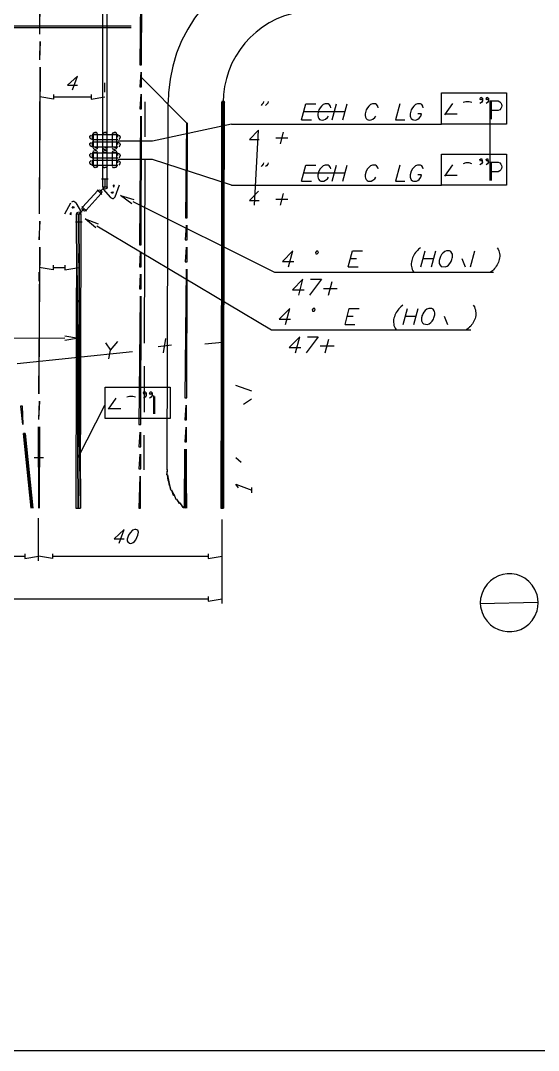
# Model space of a CAD drawing. Header units: feet. Extents: x 13 to 426, y 12 to 285.
# Drawn here: x 125.3 to 181.8, y 12.1 to 124.3 of the extents above; entities that cross this region are included whole.
import ezdxf

# ---------------------------------------------------------------- set-up
doc = ezdxf.new("R2010")
doc.units = ezdxf.units.FT
for name, color, linetype in [('AGUA', 1, 'CONTINUOUS'), ('AGUA_HIERRO', 5, 'CONTINUOUS'), ('EJE_VIA', 7, 'CONTINUOUS')]:
    doc.layers.add(name, color=color, linetype=linetype)

msp = doc.modelspace()

# ---------------------------------------------------------------- linework, layer by layer
at = {"layer": 'AGUA'}
for p, q in [((118.15, 123.68), (137.4, 123.68)), ((118.15, 123.53), (137.4, 123.53))]:
    msp.add_line(p, q, dxfattribs=at)
at = {"layer": 'AGUA_HIERRO'}
msp.add_line((130.17, 103.2), (130.82, 104.4), dxfattribs=at)
for points in [[(134.53, 107.02), (134.53, 106.17), (133.93, 105.58)], [(137.47, 104.32), (136.23, 105.22), (137.68, 104.77)], [(132.28, 103.77), (131.68, 103.17), (131.68, 102.33)], [(131.85, 71.15), (131.68, 103.17), (131.43, 103.17)], [(131.93, 103.17), (131.68, 103.17), (131.85, 71.15)], [(133.52, 101.68), (132.37, 102.67), (133.78, 102.12)]]:
    msp.add_lwpolyline(points, dxfattribs=at)
at = {"layer": 'EJE_VIA'}
for p, q in [((130.98, 116.72), (131.53, 118.22)), ((138.43, 118.15), (143.42, 113.13)), ((134.53, 116.47), (134.53, 117.47)), ((128.92, 115.97), (133.03, 115.97)), ((127.42, 114.48), (127.42, 115.47)), ((138.92, 111.62), (138.92, 115.4)), ((141.3, 75.33), (141.42, 115.38)), ((159.3, 113.45), (159.77, 115.2)), ((160.47, 113.45), (160.93, 115.2)), ((171.58, 114), (172.45, 115.25)), ((176.52, 106.85), (176.52, 115.52)), ((155.97, 113.45), (157.05, 113.45)), ((156.2, 114.37), (160.7, 114.37)), ((148.32, 113), (171.22, 113)), ((150.85, 104.17), (151.27, 112.33)), ((153.17, 111.48), (154.47, 111.48)), ((153.65, 110.83), (153.98, 112.12)), ((138.85, 89.12), (138.9, 109.12)), ((156.2, 107.7), (160.7, 107.7)), ((159.3, 106.78), (159.77, 108.53)), ((160.47, 106.78), (160.93, 108.53)), ((171.58, 107.33), (172.45, 108.57)), ((134.17, 107.02), (134.88, 107.02)), ((155.97, 106.78), (157.05, 106.78)), ((133.68, 105.83), (134.2, 105.32)), ((134.35, 105.9), (135.15, 104.98)), ((135.65, 105.08), (136.1, 106.37)), ((148.32, 106.33), (171.22, 106.33)), ((131.35, 104.4), (131.97, 103.38)), ((153.17, 104.8), (154.47, 104.8)), ((153.65, 104.17), (153.98, 105.45)), ((132.02, 104.02), (132.53, 103.52)), ((131.32, 102.33), (132.03, 102.33)), ((131.67, 97.88), (131.67, 98.88)), ((154.55, 97.43), (155.02, 99.18)), ((168.97, 97.43), (169.43, 99.18)), ((170.13, 97.43), (170.6, 99.18)), ((174.38, 97.43), (174.85, 99.18)), ((161.28, 98.35), (161.95, 98.35)), ((169.2, 98.35), (170.37, 98.35)), ((173.45, 98.35), (173.8, 97.43)), ((127.37, 95.9), (127.37, 96.88)), ((128.87, 97.38), (130.17, 97.38)), ((161.05, 97.43), (162.13, 97.43)), ((155.65, 94.35), (156.12, 96.1)), ((158.9, 94.35), (159.3, 95.85)), ((158.35, 95.1), (159.85, 95.1)), ((154.2, 91.17), (154.67, 92.92)), ((160.93, 92.08), (161.6, 92.08)), ((167.03, 91.17), (167.5, 92.92)), ((167.27, 92.08), (168.43, 92.08)), ((168.2, 91.17), (168.67, 92.92)), ((171.52, 92.08), (171.87, 91.17)), ((160.7, 91.17), (161.78, 91.17)), ((155.3, 88.08), (155.77, 89.83)), ((140.32, 88.77), (141.8, 88.93)), ((140.93, 88.08), (141.17, 89.62)), ((145.42, 89.05), (147.35, 89.25)), ((158, 88.83), (159.5, 88.83)), ((158.55, 88.08), (158.95, 89.58)), ((124.95, 86.92), (137.52, 88.23)), ((134.97, 87.43), (135.12, 88.37)), ((138.83, 81.62), (138.83, 86.62)), ((148.77, 84.55), (150.52, 83.92)), ((134.92, 81.92), (135.77, 83.15)), ((139.85, 81.43), (139.85, 83.43)), ((149.65, 82.48), (150.52, 83.05)), ((131.62, 76.68), (134.53, 82.38)), ((138.8, 75.33), (138.82, 79.12)), ((126.82, 76.67), (127.82, 76.67)), ((148.78, 76.68), (149.37, 76.18)), ((150.55, 72.83), (150.55, 73.42)), ((127.3, 65.43), (127.3, 70.05)), ((147.3, 60.77), (147.3, 69.93)), ((136.07, 67.33), (136.62, 68.83)), ((147.3, 62.03), (147.3, 66.43)), ((108.8, 65.93), (125.8, 65.93)), ((128.8, 65.93), (145.8, 65.93)), ((108.8, 61.27), (145.8, 61.27)), ((12.6, 12.08), (426.22, 12.08))]:
    msp.add_line(p, q, dxfattribs=at)
for points in [[(134.53, 106.17), (134.78, 106.17), (134.83, 186.42), (134.33, 186.42), (134.28, 106.17)], [(134.53, 106.17), (134.78, 106.17), (134.83, 186.42), (134.33, 186.42), (134.28, 106.17), (134.53, 106.17)], [(127.45, 122.8), (127.53, 137.92), (127.4, 122.8)], [(138.47, 133.47), (138.33, 119.45), (138.53, 119.45), (138.57, 133.47)], [(157.47, 131.35), (156.45, 131.32), (154.97, 131.16), (153.53, 130.87), (152.14, 130.45), (150.8, 129.92), (149.52, 129.26), (148.32, 128.51), (147.19, 127.64), (146.14, 126.69), (145.18, 125.65), (144.31, 124.52), (143.55, 123.32), (142.89, 122.05), (142.34, 120.71), (141.92, 119.32), (141.63, 117.88), (141.47, 116.4), (141.42, 115.38)], [(157.45, 125.35), (156.62, 125.32), (155.72, 125.2), (154.85, 125.01), (154.01, 124.75), (153.2, 124.41), (152.42, 124.01), (151.69, 123.54), (151.01, 123.01), (150.37, 122.43), (149.79, 121.8), (149.26, 121.11), (148.79, 120.39), (148.38, 119.62), (148.04, 118.81), (147.77, 117.97), (147.58, 117.1), (147.47, 116.2), (147.42, 115.38)], [(127.43, 120), (127.48, 122), (127.38, 120)], [(127.43, 120), (127.48, 122), (127.38, 120)], [(127.4, 103.2), (127.48, 119.2), (127.35, 103.2)], [(131.53, 118.22), (130.45, 117.22), (131.53, 117.22)], [(138.43, 118.65), (138.33, 117.05), (138.53, 117.05), (138.53, 118.65)], [(138.43, 118.65), (138.33, 117.05), (138.53, 117.05), (138.53, 118.65)], [(128.92, 116.22), (128.92, 115.72), (127.42, 115.97)], [(133.03, 116.22), (133.03, 115.72), (134.53, 115.97)], [(138.43, 116.25), (138.33, 114.65), (138.53, 114.65), (138.53, 116.25)], [(138.43, 116.25), (138.33, 114.65), (138.53, 114.65), (138.53, 116.25)], [(171.22, 113), (171.22, 116.4), (178.32, 116.4), (178.32, 113), (171.22, 113)], [(175.68, 115.72), (175.5, 115.62), (175.4, 115.72), (175.5, 115.92), (175.68, 115.82), (175.68, 115.53), (175.58, 115.33), (175.4, 115.25)], [(176.35, 115.72), (176.17, 115.62), (176.07, 115.72), (176.17, 115.92), (176.35, 115.82), (176.35, 115.53), (176.25, 115.33), (176.07, 115.25)], [(147.17, 71.15), (147.32, 71.15), (147.27, 115.38)], [(147.42, 115.38), (147.27, 115.38), (147.17, 71.15), (147.47, 71.15), (147.57, 115.38), (147.42, 115.38)], [(147.27, 115.38), (147.35, 115.52), (147.5, 115.52), (147.57, 115.38)], [(147.27, 115.38), (147.47, 71.15), (147.42, 115.38)], [(147.27, 115.38), (147.32, 71.15), (147.47, 71.15)], [(147.42, 115.38), (147.47, 71.15), (147.57, 115.38)], [(151.83, 115.45), (151.78, 115.28), (151.65, 115.12), (151.55, 115.03)], [(152.33, 115.45), (152.28, 115.28), (152.15, 115.12), (152.05, 115.03)], [(155.97, 113.45), (156.43, 115.2), (157.52, 115.2)], [(159.15, 114.78), (159.12, 114.95), (158.98, 115.12), (158.85, 115.2), (158.52, 115.2), (158.32, 115.12), (158.12, 114.95), (157.98, 114.78), (157.83, 114.53), (157.72, 114.12), (157.72, 113.93), (157.76, 113.76), (157.83, 113.62), (157.93, 113.51), (158.06, 113.44), (158.2, 113.42), (158.38, 113.45), (158.57, 113.53), (158.78, 113.7), (158.9, 113.87)], [(164.32, 114.78), (164.28, 114.95), (164.15, 115.12), (164.02, 115.2), (163.68, 115.2), (163.48, 115.12), (163.28, 114.95), (163.15, 114.78), (163, 114.53), (162.88, 114.12), (162.89, 113.93), (162.93, 113.76), (163, 113.62), (163.1, 113.51), (163.22, 113.44), (163.37, 113.42), (163.54, 113.45), (163.73, 113.53), (163.95, 113.7), (164.07, 113.87)], [(166.68, 115.2), (166.22, 113.45), (167.22, 113.45)], [(169.23, 114.78), (169.2, 114.95), (169.07, 115.12), (168.93, 115.2), (168.6, 115.2), (168.4, 115.12), (168.2, 114.95), (168.07, 114.78), (167.92, 114.53), (167.8, 114.12), (167.82, 113.87), (167.84, 113.76), (167.92, 113.6), (168.04, 113.49), (168.18, 113.44), (168.33, 113.43), (168.49, 113.46), (168.65, 113.53), (168.8, 113.64), (168.98, 113.87), (169.05, 114.12), (168.63, 114.12)], [(174.53, 115.33), (174.25, 115.43), (173.87, 115.43), (173.58, 115.33)], [(176.52, 115.52), (177.38, 115.52), (177.56, 115.43), (177.69, 115.3), (177.76, 115.15), (177.79, 114.99), (177.76, 114.83), (177.68, 114.69), (177.56, 114.56), (177.38, 114.47), (176.62, 114.47)], [(176.62, 115.42), (176.62, 113.52)], [(138.42, 113.85), (138.28, 99.85), (138.48, 99.85), (138.52, 113.85)], [(171.58, 114.1), (172.92, 114.1)], [(148.32, 113), (139.72, 111.13), (135.97, 111.13)], [(143.42, 113.13), (143.3, 102.78), (143.5, 102.78), (143.52, 113.13)], [(151.27, 112.33), (150.28, 111.33), (151.35, 111.33)], [(133.13, 111.32), (132.95, 111.38), (132.88, 111.57), (132.9, 111.67), (133.03, 111.8)], [(135.93, 111.57), (135.93, 111.82), (133.13, 111.82), (133.13, 111.32), (135.93, 111.32)], [(133.23, 111.87), (133.3, 112.05), (133.48, 112.12), (133.58, 112.1), (133.72, 111.97)], [(133.48, 110.47), (133.73, 110.47), (133.73, 111.87), (133.23, 111.87), (133.23, 110.47)], [(134.28, 111.87), (134.35, 112.05), (134.53, 112.12), (134.63, 112.1), (134.77, 111.97)], [(134.53, 110.47), (134.78, 110.47), (134.78, 111.87), (134.28, 111.87), (134.28, 110.47)], [(135.33, 111.87), (135.4, 112.05), (135.58, 112.12), (135.68, 112.1), (135.82, 111.97)], [(135.58, 110.47), (135.83, 110.47), (135.83, 111.87), (135.33, 111.87), (135.33, 110.47)], [(135.93, 111.82), (136.12, 111.75), (136.18, 111.57), (136.17, 111.47), (136.03, 111.33)], [(133.13, 110.52), (132.95, 110.58), (132.88, 110.77), (132.9, 110.87), (133.03, 111)], [(135.93, 110.77), (135.93, 111.02), (133.13, 111.02), (133.13, 110.52), (135.93, 110.52)], [(133.23, 109.88), (133.3, 110.07), (133.48, 110.13), (133.58, 110.12), (133.72, 109.98)], [(133.73, 110.47), (133.67, 110.28), (133.48, 110.22), (133.38, 110.23), (133.25, 110.37)], [(134.28, 109.87), (134.35, 110.05), (134.53, 110.12), (134.63, 110.1), (134.77, 109.97)], [(134.78, 110.47), (134.72, 110.28), (134.53, 110.22), (134.43, 110.23), (134.3, 110.37)], [(135.33, 109.87), (135.4, 110.05), (135.58, 110.12), (135.68, 110.1), (135.82, 109.97)], [(135.83, 110.47), (135.77, 110.28), (135.58, 110.22), (135.48, 110.23), (135.35, 110.37)], [(135.93, 111.02), (136.12, 110.95), (136.18, 110.77), (136.17, 110.67), (136.03, 110.53)], [(133.13, 109.33), (132.95, 109.4), (132.88, 109.58), (132.9, 109.68), (133.03, 109.82)], [(133.13, 108.53), (132.95, 108.6), (132.88, 108.78), (132.9, 108.88), (133.03, 109.02)], [(135.93, 109.57), (135.93, 109.82), (133.13, 109.83), (133.13, 109.33), (135.93, 109.32)], [(135.93, 108.77), (135.93, 109.02), (133.13, 109.03), (133.13, 108.53), (135.93, 108.52)], [(133.48, 108.48), (133.73, 108.48), (133.73, 109.88), (133.23, 109.88), (133.23, 108.48)], [(134.53, 108.47), (134.78, 108.47), (134.78, 109.87), (134.28, 109.87), (134.28, 108.47)], [(135.58, 108.47), (135.83, 108.47), (135.83, 109.87), (135.33, 109.87), (135.33, 108.47)], [(135.93, 109.82), (136.12, 109.75), (136.18, 109.57), (136.17, 109.47), (136.03, 109.33)], [(135.93, 109.02), (136.12, 108.95), (136.18, 108.77), (136.17, 108.67), (136.03, 108.53)], [(148.32, 106.33), (139.7, 109.15), (135.97, 109.15)], [(171.22, 106.33), (171.22, 109.73), (178.32, 109.73), (178.32, 106.33), (171.22, 106.33)], [(175.68, 109.05), (175.48, 108.95), (175.4, 109.15), (175.58, 109.23), (175.68, 108.85), (175.58, 108.67), (175.4, 108.57)], [(176.35, 109.05), (176.15, 108.95), (176.07, 109.15), (176.25, 109.23), (176.35, 108.85), (176.25, 108.67), (176.07, 108.57)], [(176.52, 108.85), (177.38, 108.85), (177.56, 108.76), (177.68, 108.63), (177.76, 108.48), (177.79, 108.32), (177.76, 108.16), (177.69, 108.02), (177.56, 107.89), (177.38, 107.8), (176.62, 107.8)], [(133.73, 108.48), (133.67, 108.3), (133.48, 108.23), (133.38, 108.25), (133.25, 108.38)], [(134.78, 108.47), (134.72, 108.28), (134.53, 108.22), (134.43, 108.23), (134.3, 108.37)], [(135.83, 108.47), (135.77, 108.28), (135.58, 108.22), (135.48, 108.23), (135.35, 108.37)], [(151.83, 108.78), (151.78, 108.62), (151.65, 108.45), (151.55, 108.37)], [(152.33, 108.78), (152.28, 108.62), (152.15, 108.45), (152.05, 108.37)], [(155.97, 106.78), (156.43, 108.53), (157.52, 108.53)], [(159.15, 108.12), (159.12, 108.28), (158.98, 108.45), (158.85, 108.53), (158.52, 108.53), (158.32, 108.45), (158.12, 108.28), (157.98, 108.12), (157.83, 107.87), (157.72, 107.45), (157.72, 107.26), (157.76, 107.09), (157.83, 106.95), (157.93, 106.85), (158.06, 106.78), (158.2, 106.76), (158.38, 106.78), (158.57, 106.87), (158.78, 107.03), (158.9, 107.2)], [(164.32, 108.12), (164.28, 108.28), (164.15, 108.45), (164.02, 108.53), (163.68, 108.53), (163.48, 108.45), (163.28, 108.28), (163.15, 108.12), (163, 107.87), (162.88, 107.45), (162.89, 107.26), (162.93, 107.09), (163, 106.95), (163.1, 106.85), (163.22, 106.78), (163.37, 106.76), (163.54, 106.78), (163.73, 106.87), (163.95, 107.03), (164.07, 107.2)], [(166.68, 108.53), (166.22, 106.78), (167.22, 106.78)], [(169.23, 108.12), (169.2, 108.28), (169.07, 108.45), (168.93, 108.53), (168.6, 108.53), (168.4, 108.45), (168.2, 108.28), (168.07, 108.12), (167.92, 107.87), (167.8, 107.45), (167.82, 107.2), (167.84, 107.1), (167.92, 106.93), (168.04, 106.83), (168.18, 106.77), (168.33, 106.76), (168.49, 106.79), (168.65, 106.86), (168.8, 106.97), (168.98, 107.2), (169.05, 107.45), (168.63, 107.45)], [(174.53, 108.67), (174.25, 108.77), (173.87, 108.77), (173.58, 108.67)], [(176.62, 108.75), (176.62, 106.85)], [(171.58, 107.43), (172.92, 107.43)], [(132.28, 103.77), (132.47, 103.6), (134.12, 105.42), (133.75, 105.75), (132.1, 103.93)], [(133.75, 105.75), (133.92, 105.83), (134.1, 105.77), (134.18, 105.6), (134.12, 105.42)], [(134.78, 106.17), (134.72, 105.98), (134.53, 105.92), (134.43, 105.93), (134.3, 106.07)], [(135.2, 105.53), (135.42, 105.62), (135.35, 105.43), (135.2, 105.53)], [(135.47, 106.12), (135.57, 106.32), (135.42, 106.33), (135.47, 106.12)], [(151.27, 105.67), (150.28, 104.67), (151.35, 104.67)], [(131.35, 104.4), (131.13, 104.55), (131.02, 104.55), (130.9, 104.48)], [(135.15, 104.98), (135.37, 104.88), (135.48, 104.9), (135.65, 105.08)], [(137.58, 104.55), (153.03, 96.85), (176.87, 96.85)], [(130.83, 103.35), (130.7, 103.17), (130.85, 103.13), (130.83, 103.35)], [(131.18, 103.87), (130.97, 103.83), (131.07, 104), (131.18, 103.87)], [(131.43, 103.17), (131.5, 103.35), (131.68, 103.42), (131.78, 103.4), (131.92, 103.27)], [(132.47, 103.6), (132.3, 103.52), (132.12, 103.58), (132.03, 103.75), (132.1, 103.93)], [(127.38, 100.4), (127.43, 102.4), (127.33, 100.4)], [(127.38, 100.4), (127.43, 102.4), (127.33, 100.4)], [(131.6, 71.15), (131.43, 103.17), (131.35, 71.15)], [(131.6, 71.15), (131.85, 71.15), (131.93, 103.17), (131.43, 103.17), (131.35, 71.15), (131.6, 71.15)], [(131.85, 71.15), (131.43, 103.17), (131.6, 71.15)], [(133.65, 101.9), (152.68, 90.58), (174.4, 90.58)], [(143.38, 101.98), (143.28, 100.38), (143.48, 100.38), (143.48, 101.98)], [(143.38, 101.98), (143.28, 100.38), (143.48, 100.38), (143.48, 101.98)], [(127.35, 83.6), (127.43, 99.6), (127.3, 83.6)], [(138.38, 99.05), (138.28, 97.45), (138.48, 97.45), (138.48, 99.05)], [(138.38, 99.05), (138.28, 97.45), (138.48, 97.45), (138.48, 99.05)], [(143.38, 99.58), (143.28, 97.98), (143.48, 97.98), (143.48, 99.58)], [(143.38, 99.58), (143.28, 97.98), (143.48, 97.98), (143.48, 99.58)], [(155.02, 99.18), (153.87, 98.02), (155.12, 98.02)], [(157.8, 99.02), (157.75, 99.15), (157.58, 99.15), (157.47, 99.02), (157.52, 98.87), (157.68, 98.87), (157.8, 99.02)], [(161.05, 97.43), (161.52, 99.18), (162.6, 99.18)], [(168.93, 99.52), (168.72, 99.35), (168.6, 99.24), (168.49, 99.12), (168.39, 98.99), (168.29, 98.86), (168.21, 98.72), (168.13, 98.57), (168.06, 98.42), (168.01, 98.27), (167.97, 98.12), (167.94, 97.96), (167.92, 97.8), (167.92, 97.64), (167.94, 97.48), (167.97, 97.33), (168.03, 97.17), (168.1, 97.02), (168.22, 96.85)], [(171.77, 99.18), (171.57, 99.1), (171.37, 98.93), (171.23, 98.78), (171.12, 98.58), (171.07, 98.47), (171.03, 98.36), (171, 98.25), (170.98, 98.14), (170.97, 98.03), (170.97, 97.92), (170.98, 97.82), (171.06, 97.63), (171.2, 97.49), (171.63, 97.43), (171.82, 97.52), (171.98, 97.64), (172.13, 97.81), (172.2, 97.91), (172.26, 98.02), (172.31, 98.13), (172.36, 98.25), (172.39, 98.37), (172.41, 98.49), (172.42, 98.61), (172.42, 98.72), (172.4, 98.83), (172.36, 98.93), (172.23, 99.1), (172.1, 99.18), (171.77, 99.18)], [(177.27, 99.52), (177.38, 99.35), (177.46, 99.2), (177.51, 99.04), (177.54, 98.88), (177.56, 98.72), (177.56, 98.56), (177.55, 98.41), (177.52, 98.25), (177.48, 98.09), (177.42, 97.94), (177.35, 97.79), (177.28, 97.65), (177.19, 97.51), (177.09, 97.38), (176.99, 97.25), (176.88, 97.13), (176.77, 97.02), (176.55, 96.85)], [(128.87, 97.63), (128.87, 97.13), (127.37, 97.38)], [(130.17, 97.63), (130.17, 97.13), (131.67, 97.38)], [(138.38, 96.65), (138.28, 95.05), (138.48, 95.05), (138.48, 96.65)], [(138.38, 96.65), (138.28, 95.05), (138.48, 95.05), (138.48, 96.65)], [(143.38, 97.18), (143.25, 83.18), (143.45, 83.18), (143.48, 97.18)], [(156.12, 96.1), (154.98, 94.93), (156.23, 94.93)], [(156.95, 96.1), (158.12, 96.1), (156.82, 94.35)], [(138.37, 94.25), (138.23, 80.25), (138.43, 80.25), (138.47, 94.25)], [(167, 93.25), (166.8, 93.08), (166.68, 92.98), (166.57, 92.86), (166.46, 92.73), (166.37, 92.6), (166.28, 92.46), (166.2, 92.32), (166.13, 92.17), (166.08, 92.01), (166.03, 91.85), (166, 91.7), (165.99, 91.54), (165.99, 91.38), (166.01, 91.22), (166.04, 91.06), (166.09, 90.9), (166.17, 90.75), (166.28, 90.58)], [(174.67, 93.25), (174.8, 93.08), (174.87, 92.92), (174.91, 92.76), (174.94, 92.6), (174.96, 92.44), (174.96, 92.28), (174.95, 92.13), (174.92, 91.97), (174.88, 91.82), (174.82, 91.68), (174.76, 91.53), (174.68, 91.39), (174.59, 91.25), (174.5, 91.12), (174.4, 90.99), (174.28, 90.87), (174.17, 90.75), (173.95, 90.58)], [(154.67, 92.92), (153.52, 91.75), (154.77, 91.75)], [(157.45, 92.75), (157.4, 92.9), (157.23, 92.9), (157.12, 92.75), (157.17, 92.6), (157.33, 92.6), (157.45, 92.75)], [(160.7, 91.17), (161.17, 92.92), (162.25, 92.92)], [(169.83, 92.92), (169.63, 92.83), (169.43, 92.67), (169.3, 92.51), (169.18, 92.31), (169.13, 92.21), (169.09, 92.1), (169.06, 91.99), (169.04, 91.87), (169.03, 91.76), (169.04, 91.65), (169.05, 91.55), (169.13, 91.36), (169.27, 91.22), (169.7, 91.17), (169.88, 91.25), (170.05, 91.37), (170.2, 91.54), (170.27, 91.65), (170.33, 91.75), (170.38, 91.87), (170.42, 91.99), (170.46, 92.1), (170.48, 92.22), (170.49, 92.34), (170.48, 92.45), (170.46, 92.56), (170.43, 92.66), (170.3, 92.83), (170.17, 92.92), (169.83, 92.92)], [(130.15, 89.92), (131.65, 89.67), (130.15, 89.42)], [(155.77, 89.83), (154.63, 88.67), (155.88, 88.67)], [(156.6, 89.83), (157.77, 89.83), (156.47, 88.08)], [(130.15, 89.67), (79.3, 89.63), (67.75, 89.63)], [(134.58, 89.15), (135.12, 88.37), (135.92, 89.3)], [(134.55, 80.92), (134.55, 84.32), (141.63, 84.32), (141.63, 80.92), (134.55, 80.92)], [(137.87, 83.25), (137.58, 83.33), (137.2, 83.33), (136.92, 83.25)], [(139.02, 83.63), (138.82, 83.53), (138.72, 83.72), (138.82, 83.82), (138.92, 83.82), (139.02, 83.72), (139.02, 83.43), (138.92, 83.25), (138.72, 83.15)], [(139.68, 83.63), (139.48, 83.53), (139.38, 83.72), (139.48, 83.82), (139.58, 83.82), (139.68, 83.72), (139.68, 83.43), (139.58, 83.25), (139.38, 83.15)], [(139.95, 83.33), (139.95, 81.43)], [(125.63, 80.27), (125.53, 82.28), (125.33, 82.25), (125.53, 80.25)], [(127.33, 80.8), (127.38, 82.8), (127.28, 80.8)], [(127.33, 80.8), (127.38, 82.8), (127.28, 80.8)], [(134.92, 82), (136.25, 82)], [(143.33, 82.38), (143.23, 80.78), (143.43, 80.78), (143.43, 82.38)], [(143.33, 82.38), (143.23, 80.78), (143.43, 80.78), (143.43, 82.38)], [(127.32, 71.15), (127.28, 80), (127.27, 71.15)], [(127.37, 71.15), (127.28, 80), (127.32, 71.15)], [(127.37, 71.15), (127.33, 80)], [(127.38, 80), (127.37, 71.15)], [(143.33, 79.98), (143.23, 78.38), (143.43, 78.38), (143.43, 79.98)], [(143.33, 79.98), (143.23, 78.38), (143.43, 78.38), (143.43, 79.98)], [(126.58, 71.15), (125.85, 79.3), (125.65, 79.27), (126.48, 71.15)], [(126.68, 71.17), (125.75, 79.28), (125.65, 79.27)], [(126.48, 71.15), (125.65, 79.27), (126.58, 71.15)], [(126.68, 71.17), (125.65, 79.27), (126.58, 71.15)], [(125.85, 79.3), (126.68, 71.17)], [(138.33, 79.45), (138.23, 77.85), (138.43, 77.85), (138.43, 79.45)], [(138.33, 79.45), (138.23, 77.85), (138.43, 77.85), (138.43, 79.45)], [(143.22, 71.15), (143.23, 77.58)], [(143.23, 77.58), (143.42, 71.15), (143.33, 77.58)], [(143.23, 77.58), (143.32, 71.15)], [(143.33, 77.58), (143.42, 71.15), (143.43, 77.58)], [(138.33, 77.05), (138.23, 75.45), (138.43, 75.45), (138.43, 77.05)], [(138.33, 77.05), (138.23, 75.45), (138.43, 75.45), (138.43, 77.05)], [(141.3, 75.35), (141.28, 74.77), (141.35, 75.35)], [(141.3, 75.35), (141.28, 74.77), (141.35, 75.35)], [(138.32, 74.65), (138.22, 71.15), (138.42, 71.15), (138.42, 74.65)], [(141.33, 74.77), (141.38, 74.18), (141.48, 74.22), (141.38, 74.78)], [(141.43, 74.2), (141.52, 73.63), (141.62, 73.67), (141.48, 74.22)], [(141.57, 73.65), (141.72, 73.1), (141.62, 73.67)], [(141.77, 73.12), (141.98, 72.58), (142.08, 72.62), (141.82, 73.13)], [(149.08, 73.37), (148.8, 73.77), (150.55, 73.13)], [(142.03, 72.6), (142.28, 72.08), (142.08, 72.63)], [(142.33, 72.12), (142.67, 71.65), (142.37, 72.15)], [(142.33, 72.12), (142.67, 71.65), (142.37, 72.15)], [(142.7, 71.68), (143.07, 71.23), (142.73, 71.72)], [(143.07, 71.23), (143.28, 71.18), (143.1, 71.27)], [(136.62, 68.83), (135.55, 67.83), (136.62, 67.83)], [(137.77, 68.83), (137.52, 68.77), (137.28, 68.48), (137.11, 68.21), (137.01, 67.98), (136.96, 67.78), (136.96, 67.61), (137.01, 67.48), (137.2, 67.33), (137.32, 67.32), (137.46, 67.35), (137.61, 67.42), (137.75, 67.54), (137.89, 67.72), (138.01, 67.94), (138.1, 68.22), (138.17, 68.55), (138.1, 68.77), (137.9, 68.83), (137.77, 68.83)], [(125.8, 66.18), (125.8, 65.68), (127.3, 65.93)], [(128.8, 66.18), (128.8, 65.68), (127.3, 65.93)], [(145.8, 66.18), (145.8, 65.68), (147.3, 65.93)], [(181.77, 60.85), (181.73, 61.3), (181.65, 61.73), (181.41, 62.3), (181.1, 62.78), (180.74, 63.18), (180.32, 63.51), (179.87, 63.75), (179.39, 63.91), (178.89, 63.99), (178.39, 63.99), (177.9, 63.92), (177.42, 63.77), (176.97, 63.54), (176.55, 63.24), (176.19, 62.87), (175.88, 62.42), (175.64, 61.89), (175.48, 61.3), (175.45, 60.85), (175.48, 60.4), (175.64, 59.8), (175.88, 59.28), (176.18, 58.83), (176.55, 58.46), (176.96, 58.15), (177.42, 57.93), (177.9, 57.78), (178.39, 57.7), (178.89, 57.7), (179.39, 57.79), (179.87, 57.95), (180.32, 58.19), (180.74, 58.51), (181.1, 58.91), (181.41, 59.4), (181.65, 59.97), (181.73, 60.4), (181.77, 60.85)], [(145.8, 61.52), (145.8, 61.02), (147.3, 61.27)], [(175.45, 60.93), (175.45, 60.77), (181.73, 60.93)], [(175.45, 60.77), (181.73, 60.93), (181.73, 60.75)]]:
    msp.add_lwpolyline(points, dxfattribs=at)

doc.saveas('drawing.dxf')
